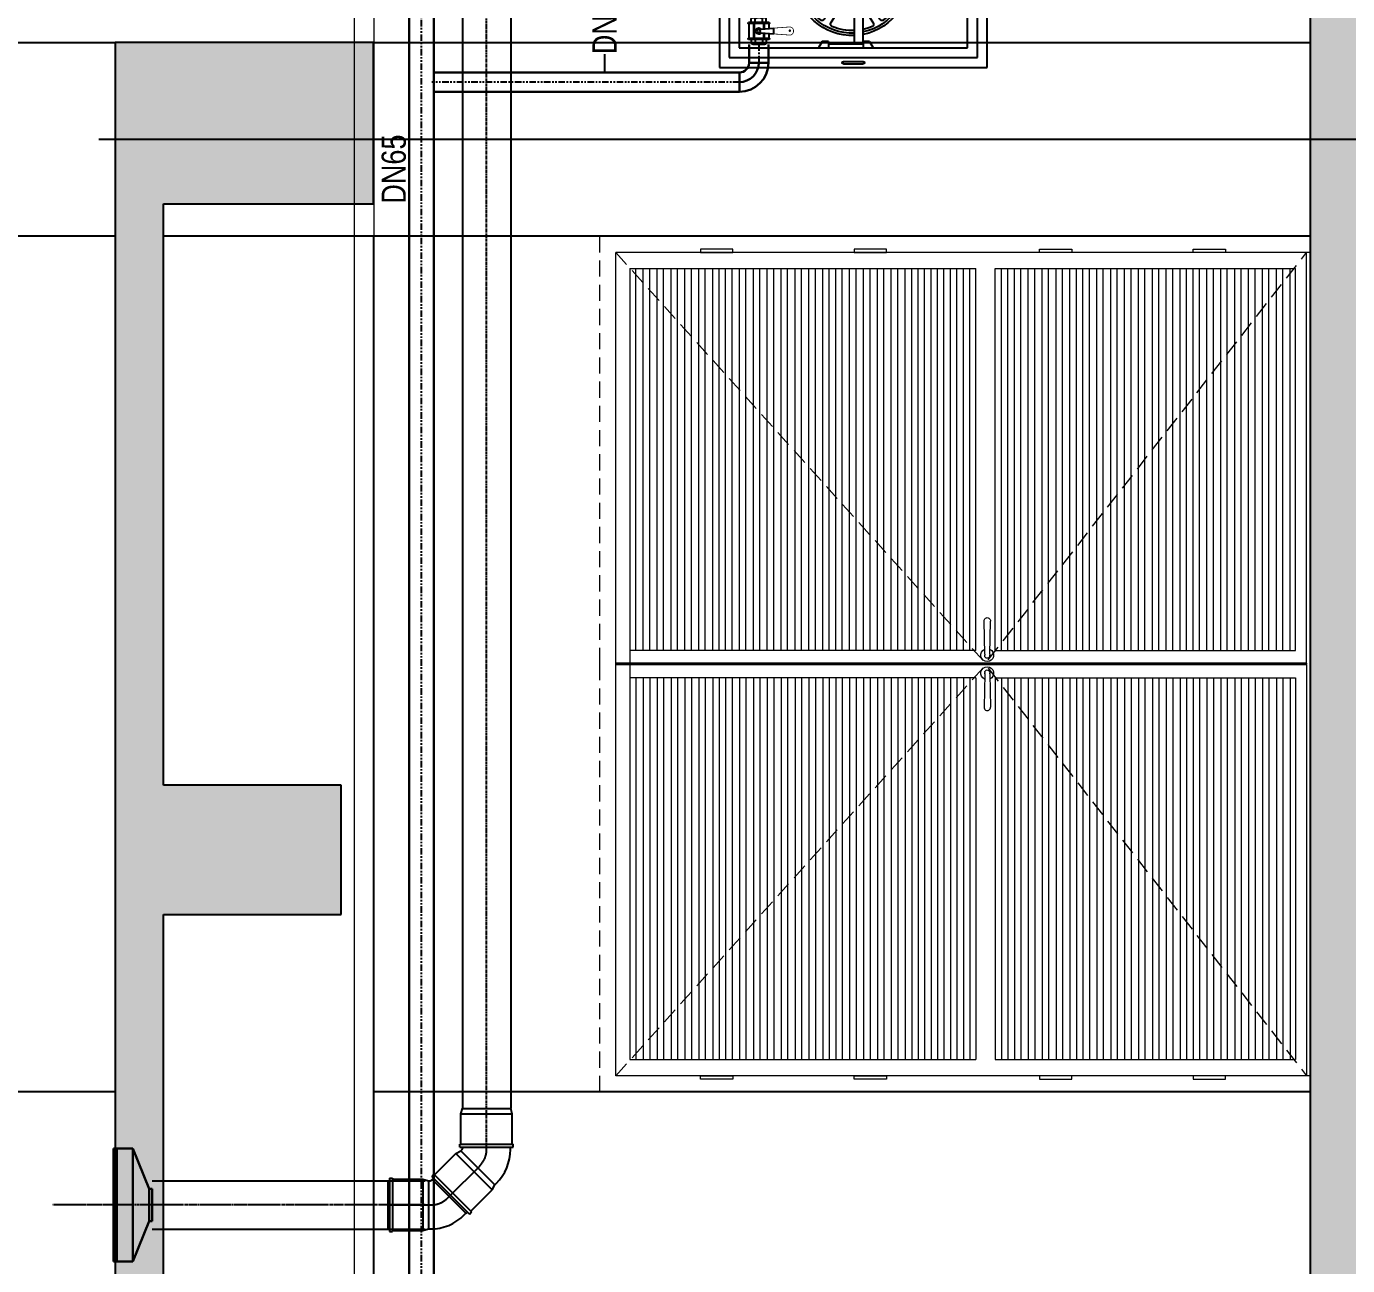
# Model space of a CAD drawing. Header units: millimetres. Extents: x -379292 to 1221486, y 92049 to 447512.
# Drawn here: x -29799 to -25709, y 164431 to 168269 of the extents above; entities that cross this region are included whole.
import ezdxf
from ezdxf.enums import TextEntityAlignment as Align

# ---------------------------------------------------------------- set-up
doc = ezdxf.new("R2010")
doc.units = ezdxf.units.MM
for name, pattern in [('ACISOTGB', [9, 4, -1, 1, -1, 1, -1]), ('CENTER', [2, 1.25, -0.25, 0.25, -0.25]), ('DASHDOT', [25.4, 12.7, -6.35, 0, -6.35]), ('HIDDENX2', [0.75, 0.5, -0.25]), ('SOGUKSU1', [72, 60, -6, 0, -6])]:
    doc.linetypes.add(name, pattern=pattern)
for name, color, linetype in [('05_AXIS', 211, 'CENTER'), ('05_CONCRETE', 6, 'Continuous'), ('05_CONCRETE VIEW', 142, 'Continuous'), ('05_HATCH CONCRETE', 141, 'Continuous'), ('1-PISSU-BORUSU', 6, 'PIS'), ('M_YANGIN_SPR_ CAP', 7, 'Continuous')]:
    doc.layers.add(name, color=color, linetype=linetype)
for name, color, linetype, lineweight in [('05_VIEW 1', 8, 'Continuous', 9), ('1-MIMARI', 8, 'Continuous', 9), ('1-YANGIN BORUSU-2', 5, 'SOGUKSU1', 30), ('1-YANGIN BORUSU-3', 1, 'SOGUKSU1', 30), ('e_kesit_cizgisi', 7, 'Continuous', 9)]:
    doc.layers.add(name, color=color, linetype=linetype, lineweight=lineweight)
doc.styles.add('DOA.ARIAL', font='arial.ttf')
doc.styles.get("Standard").update_dxf_attribs({"font": 'segoeuil.ttf'})
doc.linetypes.add('PIS', pattern='A,2.5,-0.09,[")",Standard,S=0.1,R=0,X=0,Y=-0.05],-0.035', length=2.625)

# ---------------------------------------------------------------- blocks, each defined once
blk = doc.blocks.new('DK4 KAPI')
for p, q in [((50, 0), (50.1, 2150)), ((50.1, 2150), (50.1, 2150)), ((2600, 2150), (50.1, 2150)), ((1322.5, 11.5, 0), (1322.5, 2150)), ((1325, 11.5, 0), (1325, 2150)), ((1327.5, 11.5, 0), (1327.5, 2150)), ((2600, 0), (2600, 2150)), ((2600, 2150), (2600, 2150)), ((100, 2107), (100, 1035)), ((100, 2107, 0), (1282.5, 2107, 0)), ((1282.5, 1035), (1282.5, 2107)), ((1282.5, 2107, 0), (1367.5, 2107, 0)), ((1367.5, 1035), (1367.5, 2107)), ((1367.5, 2107, 0), (2550, 2107, 0)), ((2550, 2107, 0), (2550, 1035)), ((1282.5, 1035), (100, 1035)), ((1367.5, 1035), (2550, 1035)), ((1294.6, 1007.7, 0), (1191.9, 1010, 0)), ((1294.6, 992.3, 0), (1191.9, 990, 0)), ((1294.6, 1007.7, 0), (1296.9, 1007.8, 0)), ((1294.6, 992.3, 0), (1296.9, 992.2, 0)), ((1299.2, 1007.7, 0), (1296.9, 1007.8, 0)), ((1299.2, 992.3, 0), (1296.9, 992.2, 0)), ((1350.8, 1007.7, 0), (1353.1, 1007.8, 0)), ((1350.8, 992.3, 0), (1353.1, 992.2, 0)), ((1355.4, 1007.7, 0), (1353.1, 1007.8, 0)), ((1355.4, 992.3, 0), (1353.1, 992.2, 0)), ((1355.4, 1007.7, 0), (1458.1, 1010, 0)), ((1355.4, 992.3, 0), (1458.1, 990, 0)), ((1282.5, 975), (100, 975)), ((100, 975), (100, 46)), ((1282.5, 975), (1282.5, 46)), ((1367.5, 975), (1367.5, 46)), ((1367.5, 975), (2550, 975)), ((2550, 975), (2550, 46)), ((1282.5, 46), (100, 46)), ((1367.5, 46), (2550, 46)), ((0, 0), (1325, 0)), ((1322.5, 11.5, 0), (50, 11.5, 0)), ((1322.5, 11.5, 0), (1325, 11.5, 0)), ((1327.5, 11.5, 0), (1325, 11.5, 0)), ((2650, 0), (1325, 0)), ((1327.5, 11.5, 0), (2600, 11.5, 0))]:
    blk.add_line(p, q)
at = {"color": 252}
for p, q in [((1282.5, 2088), (100, 2088)), ((1367.5, 2088), (2550, 2088)), ((1282.5, 2065), (100, 2065)), ((1367.5, 2065), (2550, 2065)), ((1282.5, 2045), (100, 2045)), ((1282.5, 2022), (100, 2022)), ((1367.5, 2045), (2550, 2045)), ((1367.5, 2022), (2550, 2022)), ((1282.5, 2002), (100, 2002)), ((1282.5, 1979), (100, 1979)), ((1367.5, 2002), (2550, 2002)), ((1367.5, 1979), (2550, 1979)), ((1282.5, 1959), (100, 1959)), ((1282.5, 1936), (100, 1936)), ((1367.5, 1959), (2550, 1959)), ((1367.5, 1936), (2550, 1936)), ((1282.5, 1916), (100, 1916)), ((1282.5, 1893), (100, 1893)), ((1367.5, 1916), (2550, 1916)), ((1367.5, 1893), (2550, 1893)), ((1282.5, 1873), (100, 1873)), ((1282.5, 1850), (100, 1850)), ((1367.5, 1873), (2550, 1873)), ((1367.5, 1850), (2550, 1850)), ((1282.5, 1830), (100, 1830)), ((1282.5, 1810), (100, 1810)), ((1367.5, 1830), (2550, 1830)), ((1367.5, 1810), (2550, 1810)), ((1282.5, 1790), (100, 1790)), ((1282.5, 1767), (100, 1767)), ((1367.5, 1790), (2550, 1790)), ((1367.5, 1767), (2550, 1767)), ((1282.5, 1747), (100, 1747)), ((1282.5, 1724), (100, 1724)), ((1367.5, 1747), (2550, 1747)), ((1367.5, 1724), (2550, 1724)), ((1282.5, 1704), (100, 1704)), ((1282.5, 1681), (100, 1681)), ((1367.5, 1704), (2550, 1704)), ((1367.5, 1681), (2550, 1681)), ((1282.5, 1661), (100, 1661)), ((1282.5, 1638), (100, 1638)), ((1367.5, 1661), (2550, 1661)), ((1367.5, 1638), (2550, 1638)), ((1282.5, 1618), (100, 1618)), ((1367.5, 1618), (2550, 1618)), ((1282.5, 1595), (100, 1595)), ((1282.5, 1575), (100, 1575)), ((1367.5, 1595), (2550, 1595)), ((1367.5, 1575), (2550, 1575)), ((1282.5, 1552), (100, 1552)), ((1282.5, 1532), (100, 1532)), ((1367.5, 1552), (2550, 1552)), ((1367.5, 1532), (2550, 1532)), ((1282.5, 1509), (100, 1509)), ((1282.5, 1489), (100, 1489)), ((1367.5, 1509), (2550, 1509)), ((1367.5, 1489), (2550, 1489)), ((1282.5, 1469), (100, 1469)), ((1282.5, 1449), (100, 1449)), ((1367.5, 1469), (2550, 1469)), ((1367.5, 1449), (2550, 1449)), ((1282.5, 1426), (100, 1426)), ((1282.5, 1406), (100, 1406)), ((1367.5, 1426), (2550, 1426)), ((1367.5, 1406), (2550, 1406)), ((1282.5, 1383), (100, 1383)), ((1282.5, 1363), (100, 1363)), ((1367.5, 1383), (2550, 1383)), ((1367.5, 1363), (2550, 1363)), ((1282.5, 1340), (100, 1340)), ((1282.5, 1320), (100, 1320)), ((1367.5, 1340), (2550, 1340)), ((1367.5, 1320), (2550, 1320)), ((1282.5, 1297), (100, 1297)), ((1282.5, 1277), (100, 1277)), ((1367.5, 1297), (2550, 1297)), ((1367.5, 1277), (2550, 1277)), ((1282.5, 1254), (100, 1254)), ((1282.5, 1234), (100, 1234)), ((1367.5, 1254), (2550, 1254)), ((1367.5, 1234), (2550, 1234)), ((1282.5, 1214), (100, 1214)), ((1282.5, 1194), (100, 1194)), ((1367.5, 1214), (2550, 1214)), ((1367.5, 1194), (2550, 1194)), ((1282.5, 1174), (100, 1174)), ((1282.5, 1154), (100, 1154)), ((1367.5, 1174), (2550, 1174)), ((1367.5, 1154), (2550, 1154)), ((1282.5, 1134), (100, 1134)), ((1282.5, 1114), (100, 1114)), ((1367.5, 1134), (2550, 1134)), ((1367.5, 1114), (2550, 1114)), ((1282.5, 1094), (100, 1094)), ((1282.5, 1074), (100, 1074)), ((1367.5, 1094), (2550, 1094)), ((1367.5, 1074), (2550, 1074)), ((1282.5, 1054), (100, 1054)), ((1367.5, 1054), (2550, 1054)), ((1282.5, 955.9), (100, 955.9)), ((1367.5, 955.9), (2550, 955.9)), ((1282.5, 935.9), (100, 935.9)), ((1282.5, 915.9), (100, 915.9)), ((1367.5, 935.9), (2550, 935.9)), ((1367.5, 915.9), (2550, 915.9)), ((1282.5, 895.9), (100, 895.9)), ((1282.5, 872.9), (100, 872.9)), ((1367.5, 895.9), (2550, 895.9)), ((1367.5, 872.9), (2550, 872.9)), ((1282.5, 852.9), (100, 852.9)), ((1282.5, 829.9), (100, 829.9)), ((1367.5, 852.9), (2550, 852.9)), ((1367.5, 829.9), (2550, 829.9)), ((1282.5, 809.9), (100, 809.9)), ((1282.5, 786.9), (100, 786.9)), ((1367.5, 809.9), (2550, 809.9)), ((1367.5, 786.9), (2550, 786.9)), ((1282.5, 766.9), (100, 766.9)), ((1282.5, 743.9), (100, 743.9)), ((1367.5, 766.9), (2550, 766.9)), ((1367.5, 743.9), (2550, 743.9)), ((1282.5, 723.9), (100, 723.9)), ((1282.5, 703.9), (100, 703.9)), ((1367.5, 723.9), (2550, 723.9)), ((1367.5, 703.9), (2550, 703.9)), ((1282.5, 683.9), (100, 683.9)), ((1282.5, 660.9), (100, 660.9)), ((1367.5, 683.9), (2550, 683.9)), ((1367.5, 660.9), (2550, 660.9)), ((1282.5, 640.9), (100, 640.9)), ((1282.5, 617.9), (100, 617.9)), ((1367.5, 640.9), (2550, 640.9)), ((1367.5, 617.9), (2550, 617.9)), ((1282.5, 597.9), (100, 597.9)), ((1282.5, 574.9), (100, 574.9)), ((1367.5, 597.9), (2550, 597.9)), ((1367.5, 574.9), (2550, 574.9)), ((1282.5, 554.9), (100, 554.9)), ((1282.5, 531.9), (100, 531.9)), ((1367.5, 554.9), (2550, 554.9)), ((1367.5, 531.9), (2550, 531.9)), ((1282.5, 511.9), (100, 511.9)), ((1367.5, 511.9), (2550, 511.9)), ((1282.5, 488.9), (100, 488.9)), ((1282.5, 468.9), (100, 468.9)), ((1367.5, 488.9), (2550, 488.9)), ((1367.5, 468.9), (2550, 468.9)), ((1282.5, 445.9), (100, 445.9)), ((1282.5, 425.9), (100, 425.9)), ((1367.5, 445.9), (2550, 445.9)), ((1367.5, 425.9), (2550, 425.9)), ((1282.5, 402.9), (100, 402.9)), ((1282.5, 382.9), (100, 382.9)), ((1367.5, 402.9), (2550, 402.9)), ((1367.5, 382.9), (2550, 382.9)), ((1282.5, 362.9), (100, 362.9)), ((1282.5, 342.9), (100, 342.9)), ((1367.5, 362.9), (2550, 362.9)), ((1367.5, 342.9), (2550, 342.9)), ((1282.5, 319.9), (100, 319.9)), ((1282.5, 299.9), (100, 299.9)), ((1367.5, 319.9), (2550, 319.9)), ((1367.5, 299.9), (2550, 299.9)), ((1282.5, 276.9), (100, 276.9)), ((1282.5, 256.9), (100, 256.9)), ((1367.5, 276.9), (2550, 276.9)), ((1367.5, 256.9), (2550, 256.9)), ((1282.5, 233.9), (100, 233.9)), ((1282.5, 213.9), (100, 213.9)), ((1367.5, 233.9), (2550, 233.9)), ((1367.5, 213.9), (2550, 213.9)), ((1282.5, 190.9), (100, 190.9)), ((1282.5, 170.9), (100, 170.9)), ((1367.5, 190.9), (2550, 190.9)), ((1367.5, 170.9), (2550, 170.9)), ((1282.5, 147.9), (100, 147.9)), ((1282.5, 127.9), (100, 127.9)), ((1367.5, 147.9), (2550, 147.9)), ((1367.5, 127.9), (2550, 127.9)), ((1282.5, 104.9), (100, 104.9)), ((1282.5, 84.9), (100, 84.9)), ((1367.5, 104.9), (2550, 104.9)), ((1367.5, 84.9), (2550, 84.9)), ((1282.5, 61.9), (100, 61.9)), ((1367.5, 61.9), (2550, 61.9))]:
    blk.add_line(p, q, dxfattribs=at)
at = {"linetype": 'HIDDENX2', "ltscale": 100}
blk.add_lwpolyline([(0, 0), (0, 2200), (1325, 2200), (2650, 2200), (2650, 0)], dxfattribs=at)
at = {"linetype": 'HIDDENX2', "ltscale": 100, "flags": 128}
for points in [[(50.1, 2150), (1322.5, 1005.1), (50, 11.5)], [(2600, 2150), (1327.5, 1005.1), (2600, 11.5)]]:
    blk.add_lwpolyline(points, dxfattribs=at)
at = {"elevation": 0}
for points in [[(40, 1788), (40, 1888), (50, 1888), (50, 1788)], [(2610, 1788), (2610, 1888), (2600, 1888), (2600, 1788)], [(40, 1312), (40, 1412), (50, 1412), (50, 1312)], [(2610, 1312), (2610, 1412), (2600, 1412), (2600, 1312)], [(40, 838), (40, 738), (50, 738), (50, 838)], [(2610, 838), (2610, 738), (2600, 738), (2600, 838)], [(40, 362), (40, 262), (50, 262), (50, 362)], [(2610, 362), (2610, 262), (2600, 262), (2600, 362)]]:
    blk.add_lwpolyline(points, close=True, dxfattribs=at)
for centre, radius, start, end in [((1296.9, 1000, 0), 20, 203.7226, 156.2774), ((1299.2, 1000, 0), 7.7, 270, 90), ((1353.1, 1000, 0), 20, 23.7226, 336.2774), ((1350.8, 1000, 0), 7.7, 90, 270)]:
    blk.add_arc(centre, radius, start, end)
blk.add_ellipse((1191, 1000, 0), major_axis=(7.1, 7.1), ratio=1, start_param=0.694738, end_param=4.017651)
at = {"extrusion": (0, 0, -1)}
blk.add_ellipse((1459, 1000, 0), major_axis=(-7.1, 7.1), ratio=1, start_param=0.694738, end_param=4.017651, dxfattribs=at)
blk = doc.blocks.new('A$C6a8db8d0')
at = {"layer": '05_HATCH CONCRETE', "ltscale": 25, "transparency": 33554671}
h = blk.add_hatch(dxfattribs=at)
h.set_pattern_fill('ANSI33', color=256, scale=1.5, angle=180)
h.set_pattern_definition([(225, (-8686.666, 32930.851), (6.735192, -6.735192), []), (225, (-8693.402, 32930.851), (6.735192, -6.735192), [4.7625, -2.38125])])
h.paths.add_polyline_path([(-8675, 790), (-8675, 420), (-8725, 420), (-8725, 370), (9165, 370), (9165, 420), (9115, 420), (9115, 810), (9095, 810), (9095, 790), (5815, 790), (5815, 810), (5795, 810), (5795, 790), (-1895, 790), (-1895, 710), (-1845, 710), (-1845, 775), (-1635, 775), (-1635, 720), (-1595, 720), (-1595, 775), (-1335, 775), (-1335, 720), (-1295, 720), (-1295, 775), (-1090, 775), (-1090, 710), (-1040, 710), (-1040, 775), (-835, 775), (-835, 720), (-795, 720), (-795, 775), (-535, 775), (-535, 720), (-495, 720), (-495, 775), (-290, 775), (-290, 710), (-240, 710), (-240, 775), (-35, 775), (-35, 720), (5, 720), (5, 775), (265, 775), (265, 720), (305, 720), (305, 775), (510, 775), (510, 710), (560, 710), (560, 775), (765, 775), (765, 720), (805, 720), (805, 775), (1065, 775), (1065, 720), (1105, 720), (1105, 775), (1310, 775), (1310, 710), (1360, 710), (1360, 775), (1565, 775), (1565, 720), (1605, 720), (1605, 775), (1865, 775), (1865, 720), (1905, 720), (1905, 775), (2110, 775), (2110, 710), (2160, 710), (2160, 775), (2365, 775), (2365, 720), (2405, 720), (2405, 775), (2665, 775), (2665, 720), (2705, 720), (2705, 775), (2910, 775), (2910, 710), (2960, 710), (2960, 775), (3165, 775), (3165, 720), (3205, 720), (3205, 775), (3465, 775), (3465, 720), (3505, 720), (3505, 775), (3710, 775), (3710, 710), (3760, 710), (3760, 775), (3965, 775), (3965, 720), (4005, 720), (4005, 775), (4265, 775), (4265, 720), (4305, 720), (4305, 775), (4510, 775), (4510, 710), (4560, 710), (4560, 775), (4765, 775), (4765, 720), (4805, 720), (4805, 775), (5065, 775), (5065, 720), (5105, 720), (5105, 775), (5310, 775), (5310, 710), (5360, 710), (5360, 775), (5540, 775), (5540, 720), (5580, 720), (5580, 775), (5760, 775), (5760, 710), (5810, 710), (5810, 775), (6110, 775), (6110, 710), (6160, 710), (6160, 775), (6365, 775), (6365, 720), (6405, 720), (6405, 775), (6665, 775), (6665, 720), (6705, 720), (6705, 775), (6910, 775), (6910, 710), (6960, 710), (6960, 775), (7165, 775), (7165, 720), (7205, 720), (7205, 775), (7465, 775), (7465, 720), (7505, 720), (7505, 775), (7710, 775), (7710, 710), (7760, 710), (7760, 775), (7965, 775), (7965, 720), (8005, 720), (8005, 775), (8265, 775), (8265, 720), (8305, 720), (8305, 775), (8510, 775), (8510, 710), (8560, 710), (8560, 775), (8790, 775), (8790, 720), (8830, 720), (8830, 775), (9085, 775), (9085, 420), (-8645, 420), (-8645, 775), (-8270, 775), (-8270, 710), (-8220, 710), (-8220, 775), (-8015, 775), (-8015, 720), (-7975, 720), (-7975, 775), (-7715, 775), (-7715, 720), (-7675, 720), (-7675, 775), (-7470, 775), (-7470, 710), (-7420, 710), (-7420, 775), (-7215, 775), (-7215, 720), (-7175, 720), (-7175, 775), (-6915, 775), (-6915, 720), (-6875, 720), (-6875, 775), (-6670, 775), (-6670, 710), (-6620, 710), (-6620, 775), (-6415, 775), (-6415, 720), (-6375, 720), (-6375, 775), (-6115, 775), (-6115, 720), (-6075, 720), (-6075, 775), (-5870, 775), (-5870, 710), (-5820, 710), (-5820, 775), (-5615, 775), (-5615, 720), (-5575, 720), (-5575, 775), (-5315, 775), (-5315, 720), (-5275, 720), (-5275, 775), (-5070, 775), (-5070, 710), (-5020, 710), (-5020, 775), (-4815, 775), (-4815, 720), (-4775, 720), (-4775, 775), (-4515, 775), (-4515, 720), (-4475, 720), (-4475, 775), (-4270, 775), (-4270, 710), (-4220, 710), (-4220, 775), (-4015, 775), (-4015, 720), (-3975, 720), (-3975, 775), (-3715, 775), (-3715, 720), (-3675, 720), (-3675, 775), (-3470, 775), (-3470, 710), (-3420, 710), (-3420, 775), (-3215, 775), (-3215, 720), (-3175, 720), (-3175, 775), (-2915, 775), (-2915, 720), (-2875, 720), (-2875, 775), (-2670, 775), (-2670, 710), (-2620, 710), (-2620, 775), (-2435, 775), (-2435, 720), (-2395, 720), (-2395, 775), (-2175, 775), (-2175, 720), (-2135, 720), (-2135, 775), (-1955, 775), (-1955, 710), (-1905, 710), (-1905, 790)])
at = {"layer": '05_AXIS', "ltscale": 500}
blk.add_line((-1935, 170), (-1935, 1720), dxfattribs=at)
at = {"layer": '05_CONCRETE'}
for points in [[(9085, 420), (-8645, 420)], [(-2875, 775), (-2670, 775), (-2670, 710), (-2620, 710), (-2620, 775), (-2435, 775), (-2435, 720), (-2395, 720), (-2395, 775), (-2175, 775), (-2175, 720), (-2135, 720), (-2135, 775), (-1955, 775), (-1955, 710), (-1905, 710), (-1905, 790), (-8675, 790)]]:
    blk.add_lwpolyline(points, dxfattribs=at)
at = {"layer": '05_CONCRETE VIEW', "ltscale": 20, "flags": 128}
for points in [[(-1965, 790), (-1965, 1145)], [(-1905, 1080), (-1905, 790)], [(-1965, 420), (-1965, 775)], [(-1965, 710), (-2615, 710)], [(-1905, 710), (-1905, 420)]]:
    blk.add_lwpolyline(points, dxfattribs=at)
at = {"layer": '05_CONCRETE VIEW', "color": 250, "ltscale": 20, "flags": 128}
for points in [[(-2230, 790), (-2230, 1080)], [(-2230, 420), (-2230, 710)]]:
    blk.add_lwpolyline(points, dxfattribs=at)
at = {"layer": '05_VIEW 1', "ltscale": 25, "xscale": -0.1, "yscale": 0.1, "zscale": 0.1}
blk.add_blockref('DK4 KAPI', (-1965, 420), dxfattribs=at)
blk = doc.blocks.new('A$C3ECB51C4')
for p, q in [((0.165, 5.529), (0.14, 5.454)), ((0.14, 5.454), (0.656, 5.369)), ((0.72, 5.509), (0.165, 5.529)), ((0.656, 5.369), (0.817, 5.223)), ((1.012, 5.35), (0.72, 5.509)), ((1.012, 4.763), (1.012, 5.35)), ((0.719, 5.27), (0.067, 5.162)), ((0.067, 5.162), (0.078, 5.096)), ((0.078, 5.096), (0.655, 5.093)), ((0.655, 5.093), (0.779, 5.03)), ((0.672, 4.75), (0.749, 4.848)), ((1.012, 5.13), (0.719, 5.27)), ((1.022, 4.75), (0.945, 4.848)), ((1.012, 5.025), (1.154, 5.025)), ((1.012, 4.975), (1.154, 4.975)), ((1.012, 4.925), (1.154, 4.925)), ((1.012, 4.875), (1.154, 4.875)), ((1.012, 4.825), (1.154, 4.825)), ((1.154, 5.075), (1.371, 5.075)), ((1.154, 5.075), (1.154, 4.775)), ((1.371, 5.075), (1.371, 4.775)), ((1.371, 5.025), (1.432, 5.025)), ((1.371, 4.825), (1.432, 4.825)), ((0.197, 4.344), (0.197, 3.95)), ((0.672, 4.55), (0.672, 4.75)), ((0.672, 4.75), (1.022, 4.75)), ((1.022, 4.55), (1.022, 4.75)), ((1.154, 4.775), (1.371, 4.775)), ((1.497, 4.344), (1.497, 3.95)), ((1.557, 3.25), (1.729, 4.484)), ((1.759, 3.25), (1.927, 4.456)), ((1.497, 3.95), (0.197, 3.95)), ((0.197, 3.9), (0.197, 3.25)), ((1.497, 3.9), (0.197, 3.9)), ((1.497, 3.9), (1.497, 3.25)), ((1.797, 3.25), (0.109, 3.25)), ((1.797, 3.25), (1.797, 3)), ((1.797, 3), (0.109, 3)), ((0.197, 3), (0.197, 0.5)), ((1.497, 3), (1.497, 0.546)), ((1.557, 3), (1.557, 1.146)), ((1.757, 3), (1.757, 1.146)), ((1.557, 1.146), (1.457, 0.146)), ((1.557, 1.146), (1.757, 1.146)), ((1.857, 0.146), (1.757, 1.146)), ((1.493, 0.5), (0.147, 0.5)), ((0.147, 0.5), (0.147, 0)), ((1.547, 0), (0.147, 0)), ((1.457, 0.146), (1.857, 0.146)), ((1.547, 0.146), (1.547, 0))]:
    blk.add_line(p, q)
for centre, radius in [((0.847, 4.925), 0.125), ((0.123, 3.125), 0.0315)]:
    blk.add_circle(centre, radius)
for centre, radius, start, end in [((1.432, 4.525), 0.5, 352.0773, 90), ((1.432, 4.525), 0.3, 352.0773, 90), ((0.297, 4.344), 0.1, 113.8889, 180), ((0.847, 3.102), 1.458, 96.893, 113.8889), ((0.847, 4.981), 0.466, 247.9223, 292.0777), ((0.847, 3.102), 1.458, 66.1111, 83.107), ((1.397, 4.344), 0.1, 0, 66.1111), ((0.197, 3.925), 0.025, 90, 270), ((1.497, 3.925), 0.025, 270, 90), ((0.123, 3.125), 0.126, 96.5932, 263.4068)]:
    blk.add_arc(centre, radius, start, end)
blk = doc.blocks.new('A$C68f44e63')
h = blk.add_hatch()
h.set_pattern_fill('ANSI37', color=256, scale=384, style=0)
h.set_pattern_definition([(45, (-7293.716, 2464.556), (-33.94113, 33.94113), []), (135, (-7293.716, 2464.556), (-33.94113, -33.94113), [])])
h.paths.add_polyline_path([(-614, 2227), (-614, 2381), (-1152, 2381), (-1152, 2227)])
h.paths.add_polyline_path([(-614, 1935), (-614, 2074), (-1152, 2074), (-1152, 1935)])
h.paths.add_polyline_path([(-614, 1644), (-614, 1782), (-1152, 1782), (-1152, 1644)])
at = {"color": 1}
for p, q in [((-3379, 0), (-3379, 8294)), ((-3379, 8294), (3379, 8294)), ((3379, 8294), (3379, 0)), ((-3126, 307), (-3126, 7987)), ((-3126, 7987), (3072, 7987)), ((-3072, 307), (-3072, 7987)), ((3072, 7987), (3072, 307)), ((-3072, 7705), (-3126, 7705)), ((-3072, 7423), (-3126, 7423)), ((-2765, 614), (-2765, 7680)), ((-2765, 7680), (2765, 7680)), ((2765, 7680), (2765, 614)), ((-3072, 7141), (-3126, 7141)), ((798, 7265), (770, 7265)), ((1167, 7265), (1029, 7265)), ((-3072, 6860), (-3126, 6860)), ((-3072, 6578), (-3126, 6578)), ((798, 6881), (726, 6881)), ((1167, 6881), (1029, 6881)), ((-3072, 6296), (-3126, 6296)), ((337, 6341), (1134, 5876)), ((1751, 5544), (583, 6470)), ((-3072, 6014), (-3126, 6014)), ((-3072, 5732), (-3126, 5732)), ((-3072, 5450), (-3126, 5450)), ((-3072, 5168), (-3126, 5168)), ((-2573, 5107), (-2765, 5222)), ((-2573, 4915), (-2765, 4915)), ((-2573, 4915), (-2573, 5107)), ((2573, 5107), (2765, 5222)), ((2573, 4915), (2573, 5107)), ((2573, 4915), (2765, 4915)), ((2650, 4915), (2650, 3840)), ((-3072, 4886), (-3126, 4886)), ((-3072, 4604), (-3126, 4604)), ((-3072, 4322), (-3126, 4322)), ((2650, 4109), (511, 4109)), ((511, 4109), (511, 3840)), ((3192, 4454), (3192, 3840)), ((3269, 4454), (3269, 3840)), ((-3072, 4040), (-3126, 4040)), ((-3072, 3759), (-3126, 3759)), ((-2573, 3840), (-2765, 3840)), ((-2573, 3648), (-2573, 3840)), ((-1075, 2749), (-1075, 3695)), ((2573, 3840), (511, 3840)), ((2573, 3648), (2573, 3840)), ((2573, 3840), (2765, 3840)), ((-3072, 3477), (-3126, 3477)), ((-2573, 3648), (-2765, 3533)), ((2573, 3648), (2765, 3533)), ((-3072, 3195), (-3126, 3195)), ((-3072, 2913), (-3126, 2913)), ((-691, 2749), (-691, 3004)), ((-3072, 2631), (-3126, 2631)), ((-1075, 2381), (-1075, 2519)), ((-691, 2381), (-691, 2519)), ((-3072, 2349), (-3126, 2349)), ((-3072, 2067), (-3126, 2067)), ((-1075, 2074), (-1075, 2227)), ((-691, 2074), (-691, 2227)), ((-3072, 1785), (-3126, 1785)), ((-1075, 1782), (-1075, 1935)), ((-691, 1782), (-691, 1935)), ((-3072, 1503), (-3126, 1503)), ((-3072, 1221), (-3126, 1221)), ((-3072, 939), (-3126, 939)), ((-3072, 658), (-3126, 658)), ((2765, 614), (-2765, 614)), ((3379, 0), (-3379, 0)), ((3072, 307), (-3126, 307))]:
    blk.add_line(p, q, dxfattribs=at)
at = {"color": 151}
for p, q in [((1167, 6751), (1167, 7395)), ((1272, 7434), (1198, 7395)), ((1198, 6751), (1198, 7395)), ((1272, 6713), (1272, 7434)), ((1302, 6713), (1302, 7434)), ((1348, 7390), (1302, 7390)), ((1348, 7390), (1455, 7573)), ((1455, 7573), (1547, 7573)), ((1621, 7496), (1547, 7573)), ((1616, 6651), (1616, 7496)), ((1616, 7496), (1639, 7496)), ((1639, 6651), (1639, 7496)), ((1732, 7381), (1639, 7477)), ((1639, 7381), (1732, 7381)), ((1732, 6751), (1732, 7395)), ((1762, 6751), (1762, 7395)), ((1167, 7265), (1029, 7265)), ((1639, 7104), (1732, 7104)), ((1639, 7043), (1732, 7043)), ((1198, 6751), (1272, 6713)), ((1348, 6757), (1302, 6757)), ((1348, 6757), (1455, 6574)), ((1455, 6574), (1547, 6574)), ((1621, 6651), (1547, 6574)), ((1616, 6651), (1639, 6651)), ((1732, 6766), (1639, 6670)), ((1639, 6766), (1732, 6766))]:
    blk.add_line(p, q, dxfattribs=at)
at = {"color": 6}
for p, q in [((1987, 6751), (1987, 7395)), ((2018, 6751), (2018, 7395)), ((2018, 7381), (2478, 7381)), ((2478, 6751), (2478, 7395)), ((2509, 6751), (2509, 7395)), ((1833, 6901), (1833, 7246)), ((1987, 7304), (1862, 7304)), ((1987, 7189), (1862, 7189)), ((1987, 6958), (1862, 6958)), ((2018, 7238), (2478, 7238)), ((2018, 7215), (2478, 7215)), ((2186, 7000), (2158, 6613)), ((2309, 7000), (2338, 6613)), ((2509, 7304), (2634, 7304)), ((2509, 7189), (2634, 7189)), ((2509, 6958), (2634, 6958)), ((2663, 6901), (2663, 7246)), ((1987, 6843), (1862, 6843)), ((2018, 6931), (2182, 6931)), ((2018, 6908), (2180, 6908)), ((2018, 6766), (2169, 6766)), ((2158, 6613), (2338, 6613)), ((2314, 6931), (2478, 6931)), ((2316, 6908), (2478, 6908)), ((2326, 6766), (2478, 6766)), ((2509, 6843), (2634, 6843))]:
    blk.add_line(p, q, dxfattribs=at)
at = {"color": 5}
for p, q in [((798, 7342), (798, 6804)), ((798, 7342), (1029, 7342)), ((1029, 7342), (1029, 6804)), ((882, 6843), (931, 6758)), ((896, 6851), (945, 6766)), ((-1114, 2666), (-1198, 2617)), ((-1106, 2652), (-1190, 2603)), ((-614, 2749), (-1152, 2749)), ((-614, 2519), (-1152, 2519)), ((-614, 2749), (-614, 2519))]:
    blk.add_line(p, q, dxfattribs=at)
for p, q in [((471, 5154), (502, 5705)), ((742, 5705), (772, 5154)), ((-634, 5049), (-141, 4800)), ((1385, 4800), (1877, 5049)), ((-292, 4539), (-754, 4841)), ((1997, 4841), (1535, 4539)), ((545, 4186), (698, 4186)), ((622, 4262), (622, 4109)), ((-754, 3530), (-292, 3832)), ((1535, 3832), (1997, 3530)), ((-141, 3571), (-634, 3322)), ((1877, 3322), (1385, 3571)), ((502, 2666), (471, 3218)), ((772, 3218), (742, 2666)), ((-614, 2381), (-1152, 2381)), ((-1152, 2381), (-1152, 2227)), ((-614, 2227), (-1152, 2227)), ((-614, 2074), (-1152, 2074)), ((-1152, 2074), (-1152, 1935)), ((-614, 2381), (-614, 2227)), ((-614, 2074), (-614, 1935)), ((-564, 1644), (-1202, 1644)), ((-614, 1935), (-1152, 1935)), ((-614, 1782), (-1152, 1782)), ((-1152, 1644), (-1152, 1782)), ((-614, 1644), (-614, 1782)), ((-564, 1590), (-1202, 1590)), ((-1152, 1536), (-1152, 1590)), ((-614, 1536), (-1152, 1536)), ((-1114, 1536), (-1114, 1590)), ((-653, 1536), (-653, 1590)), ((-614, 1536), (-614, 1590))]:
    blk.add_line(p, q)
at = {"color": 151, "const_width": 11.5}
blk.add_lwpolyline([(1348, 6757), (1424, 6757), (1424, 6680), (1501, 6680), (1501, 7467), (1424, 7467), (1424, 7390), (1348, 7390)], dxfattribs=at)
at = {"color": 5}
for points in [[(875, 6968), (875, 6989), (952, 6989), (952, 6968)], [(875, 6912), (875, 6933), (952, 6933), (952, 6912)], [(-1045, 2673), (-1024, 2673), (-1024, 2596), (-1045, 2596)], [(-989, 2673), (-968, 2673), (-968, 2596), (-989, 2596)]]:
    blk.add_lwpolyline(points, close=True, dxfattribs=at)
at = {"color": 1, "const_width": 23}
blk.add_lwpolyline([(2338, 6613), (2373, 6122, -0.435679), (2258, 5998), (2237, 5998, -0.435679), (2123, 6122), (2158, 6613)], format="xyb", dxfattribs=at)
at = {"color": 6}
blk.add_circle((2248, 7073), 52.8, dxfattribs=at)
at = {"color": 5}
for centre in [(914, 6804), (-1152, 2634)]:
    blk.add_circle(centre, 49.5, dxfattribs=at)
at = {"color": 1}
blk.add_circle((2237, 6113), 12, dxfattribs=at)
blk.add_circle((622, 4186), 76.8)
at = {"color": 151}
for centre, start, end in [((1182, 7395), 0, 180), ((1287, 7434), 0, 180), ((1747, 7395), 0, 180), ((1182, 6751), 180, 0), ((1287, 6713), 180, 0), ((1747, 6751), 180, 0)]:
    blk.add_arc(centre, 15.4, start, end, dxfattribs=at)
at = {"color": 6}
for centre, radius, start, end in [((2002, 7395), 15.4, 0, 180), ((2494, 7395), 15.4, 0, 180), ((1906, 7246), 72.5, 127.3712, 232.6288), ((2080, 7073), 247, 152.222, 207.778), ((1906, 6901), 72.5, 127.3712, 232.6288), ((2248, 7073), 96, 309.7918, 230.2082), ((2590, 7246), 72.5, 307.3712, 52.6288), ((2415, 7073), 247, 332.222, 27.778), ((2590, 6901), 72.5, 307.3712, 52.6288), ((2002, 6751), 15.4, 180, 0), ((2494, 6751), 15.4, 180, 0)]:
    blk.add_arc(centre, radius, start, end, dxfattribs=at)
at = {"color": 1}
for centre, radius, start, end in [((748, 6712), 554, 87.7735, 221.999), ((726, 6651), 230, 90, 231.5782), ((3230, 4454), 38.4, 0, 180), ((3230, 3840), 38.4, 180, 0)]:
    blk.add_arc(centre, radius, start, end, dxfattribs=at)
at = {"color": 5}
for centre, start, end in [((914, 6804), 180, 0), ((-1152, 2634), 90, 270)]:
    blk.add_arc(centre, 115, start, end, dxfattribs=at)
for centre, radius, start, end in [((622, 4186), 1766, 357.5081, 348.7172), ((622, 4186), 1690, 357.3947, 348.1971), ((622, 4186), 1613, 97.3612, 142.6388), ((425, 5709), 76.8, 356.8599, 97.3612), ((818, 5709), 76.8, 82.6388, 183.1401), ((622, 4186), 1613, 37.3612, 82.6388), ((-599, 5118), 76.8, 142.6388, 243.1401), ((622, 4186), 922, 103.1437, 136.8563), ((395, 5158), 76.8, 283.1437, 356.8599), ((849, 5158), 76.8, 183.1401, 256.8563), ((622, 4186), 922, 43.1437, 76.8563), ((1843, 5118), 76.8, 296.8599, 37.3612), ((622, 4186), 1613, 157.3612, 202.6388), ((-796, 4777), 76.8, 56.8599, 157.3612), ((-334, 4475), 76.8, 343.1437, 56.8599), ((-107, 4868), 76.8, 243.1401, 316.8563), ((622, 4186), 614, 352.8192, 325.7711), ((622, 4186), 538, 351.7868, 319.9948), ((1350, 4868), 76.8, 223.1437, 296.8599), ((1577, 4475), 76.8, 123.1401, 196.8563), ((2039, 4777), 76.8, 22.6388, 123.1401), ((622, 4186), 1613, 357.2706, 22.6388), ((622, 4186), 922, 163.1437, 196.8563), ((622, 4186), 922, 355.2198, 16.8563), ((-334, 3896), 76.8, 303.1401, 16.8563), ((1577, 3896), 76.8, 226.9162, 236.8599), ((622, 4186), 1613, 337.3612, 347.6264), ((-796, 3594), 76.8, 202.6388, 303.1401), ((-599, 3253), 76.8, 116.8599, 217.3612), ((-107, 3503), 76.8, 43.1437, 116.8599), ((622, 4186), 922, 223.1437, 256.8563), ((395, 3213), 76.8, 3.1401, 76.8563), ((849, 3213), 76.8, 103.1437, 176.8599), ((622, 4186), 922, 283.1437, 316.8563), ((1350, 3503), 76.8, 63.1401, 136.8563), ((1843, 3253), 76.8, 322.6388, 63.1401), ((2039, 3594), 76.8, 236.8599, 337.3612), ((622, 4186), 1613, 217.3612, 262.6388), ((622, 4186), 1613, 277.3612, 322.6388), ((425, 2662), 76.8, 262.6388, 3.1401), ((818, 2662), 76.8, 176.8599, 277.3612), ((-1202, 1617), 26.9, 90, 270), ((-564, 1617), 26.9, 270, 90)]:
    blk.add_arc(centre, radius, start, end)
at = {"xscale": 767.9999999999927, "yscale": 767.9999999999927, "zscale": 767.9999999999927}
blk.add_blockref('A$C3ECB51C4', (-2659, 614), dxfattribs=at)
blk = doc.blocks.new('A$C126178c8')
at = {"layer": '1-YANGIN BORUSU-2', "color": 30, "ltscale": 25}
for p, q in [((-12, 17.5), (-12, -17.5)), ((-6, 17.5), (-12, 17.5)), ((-11, 17.5), (-11, -17.5)), ((-1, 5), (-6, 17.5)), ((-6, 17.5), (-6, -17.5)), ((-1, 5), (0, 5)), ((-1, 5), (-1, -5)), ((0, 5), (0, -5)), ((-1, -5), (-6, -17.5)), ((-1, -5), (0, -5)), ((-6, -17.5), (-12, -17.5))]:
    blk.add_line(p, q, dxfattribs=at)
blk = doc.blocks.new('A$C49cf6c06')
at = {"layer": '1-PISSU-BORUSU'}
for p, q in [((7.5, 0), (-7.5, 0)), ((-7.5, 0), (-7.5, -0.6)), ((7.5, 0), (7.5, -0.6)), ((-8.25, -0.6), (-8.25, -1.5)), ((-7.5, -0.6), (-8.25, -0.6)), ((-7.95, -1.5), (-8.25, -1.5)), ((-7.95, -1.5), (-7.95, -10.88)), ((8.25, -0.6), (7.5, -0.6)), ((7.95, -1.5), (7.95, -10.88)), ((8.25, -1.5), (7.95, -1.5)), ((8.25, -0.6), (8.25, -1.5)), ((-7.95, -10.88), (-7.44, -12.59)), ((7.95, -10.88), (7.44, -12.59)), ((-7.44, -12.59), (-7.44, -13.2)), ((7.44, -12.59), (7.44, -12.83)), ((-3.09, -23.7), (-2.58, -24.21))]:
    blk.add_line(p, q, dxfattribs=at)
at = {"layer": '1-PISSU-BORUSU', "color": 1, "linetype": 'DASHDOT', "ltscale": 7.5}
blk.add_line((0, 0), (0, -13.36), dxfattribs=at)
at = {"layer": '1-PISSU-BORUSU', "color": 1}
for p, q in [((7.95, -1.5), (-7.95, -1.5)), ((7.5, -0.6), (-7.5, -0.6)), ((7.95, -10.88), (-7.95, -10.88)), ((7.44, -12.59), (-7.44, -12.59)), ((7.81, -13.82), (-2.58, -24.21))]:
    blk.add_line(p, q, dxfattribs=at)
at = {"layer": '1-PISSU-BORUSU', "color": 1, "linetype": 'DASHDOT'}
blk.add_line((2.15, -18.55), (2.61, -19.01), dxfattribs=at)
at = {"layer": '1-PISSU-BORUSU'}
for centre, radius, end in [((7.41, -13.2), 14.85, 225), ((8.94, -12.83), 1.5, 221.0994)]:
    blk.add_arc(centre, radius, 180, end, dxfattribs=at)
at = {"layer": '1-PISSU-BORUSU', "color": 1, "linetype": 'DASHDOT', "ltscale": 7.5}
blk.add_arc((7.35, -13.36), 7.35, 180, 225, dxfattribs=at)
blk = doc.blocks.new('A$C0c335588')
at = {"layer": '1-PISSU-BORUSU', "color": 6}
for p, q in [((-0.6, 5.5), (-0.6, 5.3)), ((0, 5.5), (-0.6, 5.5)), ((0, 5.5), (0, 5)), ((-6.85, 5.3), (-7.99, 5)), ((-0.6, 5.3), (-6.85, 5.3)), ((0, 5), (0, -5)), ((-6.85, -5.3), (-7.99, -5)), ((-0.6, -5.3), (-6.85, -5.3)), ((-0.6, -5.3), (-0.6, -5.5)), ((0, -5), (0, -5.5)), ((0, -5.5), (-0.6, -5.5))]:
    blk.add_line(p, q, dxfattribs=at)
at = {"layer": '1-PISSU-BORUSU', "color": 1}
for p, q in [((-7.99, 5), (-7.99, -5)), ((-6.85, 5.3), (-6.85, -5.3)), ((-0.6, 5.3), (-0.6, -5.3))]:
    blk.add_line(p, q, dxfattribs=at)
blk = doc.blocks.new('A$Cc4a6e48b')
at = {"layer": '1-PISSU-BORUSU', "color": 1, "linetype": 'CENTER', "ltscale": 7.5}
blk.add_line((386.03, 6360, 0), (270.47, 6360, 0), dxfattribs=at)

msp = doc.modelspace()

# ---------------------------------------------------------------- block references
at = {"layer": '1-MIMARI', "ltscale": 25, "xscale": 10, "yscale": 10, "zscale": 10, "rotation": 90}
msp.add_blockref('A$C6a8db8d0', (-21624.5, 187268.8), dxfattribs=at)

# ---------------------------------------------------------------- next in the draw order: linework, layer by layer
at = {"color": 134, "linetype": 'ACISOTGB', "ltscale": 5}
msp.add_line((-28575.8, 151798.9), (-28575.8, 272540.3), dxfattribs=at)
at = {"color": 1, "linetype": 'ACISOTGB', "ltscale": 5}
for p, q in [((-27531.8, 168213), (-27531.8, 168156.2)), ((-27591.8, 168096.2), (-28544.3, 168096.2))]:
    msp.add_line(p, q, dxfattribs=at)
at = {"layer": '1-PISSU-BORUSU', "color": 6, "linetype": 'Continuous'}
for p, q in [((-28449.5, 169781.1, 0), (-28449.5, 164917.7, 0)), ((-28299.5, 169781.1, 0), (-28299.5, 164917.7, 0)), ((-29409.5, 164693.8, 0), (-28564.2, 164693.8, 0)), ((-29409.5, 164543.8, 0), (-28564.2, 164543.8, 0))]:
    msp.add_line(p, q, dxfattribs=at)
at = {"layer": '1-PISSU-BORUSU', "color": 1, "linetype": 'CENTER', "ltscale": 7.5}
for p, q in [((-28374.5, 164797.8, 0), (-28374.5, 169781.1, 0)), ((-28564.2, 164618.8, 0), (-29719.8, 164618.8, 0))]:
    msp.add_line(p, q, dxfattribs=at)
at = {"layer": '1-YANGIN BORUSU-3', "linetype": 'ByBlock', "ltscale": 25}
for p, q in [((-28613.9, 272261.8), (-28613.9, 154309.2)), ((-28537.8, 272261.8), (-28537.8, 154309.2)), ((-27561.8, 168213), (-27561.8, 168156.2)), ((-27501.8, 168213), (-27501.8, 168156.2)), ((-27561.8, 168156.2), (-27501.8, 168156.2)), ((-27591.8, 168126.2), (-28537.8, 168126.2)), ((-27591.8, 168126.2), (-27591.8, 168066.2)), ((-27591.8, 168066.2), (-28537.8, 168066.2))]:
    msp.add_line(p, q, dxfattribs=at)
for radius in [30, 60, 90]:
    msp.add_arc((-27591.8, 168156.2), radius, 270, 0, dxfattribs=at)
at = {"layer": 'e_kesit_cizgisi', "color": 5, "ltscale": 25}
msp.add_lwpolyline([(-28784.5, 109121), (-28783, 188757.9), (-28723, 188757.9), (-28724.5, 109121)], close=True, dxfattribs=at)
at = {"layer": 'M_YANGIN_SPR_ CAP', "ltscale": 0.01}
msp.add_line((-28009.1, 168182.6), (-28009.1, 168126.2), dxfattribs=at)

# ---------------------------------------------------------------- next in the draw order: block references
at = {"color": 30, "xscale": 10, "yscale": 10, "zscale": 10}
msp.add_blockref('A$Cc4a6e48b', (-32424.5, 101018.8), dxfattribs=at)
at = {"ltscale": 25, "xscale": -0.1, "yscale": 0.1, "zscale": 0.1, "rotation": 90}
msp.add_blockref('A$C68f44e63', (-26824.5, 168479.3), dxfattribs=at)
at = {"linetype": 'Continuous', "ltscale": 25}
for name, p, xscale, yscale, zscale, rotation in [('A$C0c335588', (-28374.5, 164797.8, 0), -15, 15, 15, 90), ('A$C49cf6c06', (-28490.4, 164644.9, 0), 10, 10, 10, 135.0000000000002), ('A$C49cf6c06', (-28680.6, 164618.8, 0), 10, 10, 10, 90.00000000000001)]:
    msp.add_blockref(name, p, dxfattribs=dict(at, xscale=xscale, yscale=yscale, zscale=zscale, rotation=rotation))
at = {"layer": '1-YANGIN BORUSU-2', "ltscale": 25, "xscale": 10, "yscale": 10, "zscale": 10}
msp.add_blockref('A$C126178c8', (-29409.5, 164618.8, 0), dxfattribs=at)

# ---------------------------------------------------------------- next in the draw order: texts
at = {"layer": 'M_YANGIN_SPR_ CAP', "ltscale": 0.01, "style": 'DOA.ARIAL', "width": 0.8}
for s, p in [('DN50', (-28047, 168289.9, -155276.6)), ('DN65', (-28699.6, 167826.8, -155276.6))]:
    msp.add_text(s, height=75, rotation=90, dxfattribs=at).set_placement(p, align=Align.TOP_CENTER)

doc.saveas('drawing.dxf')
